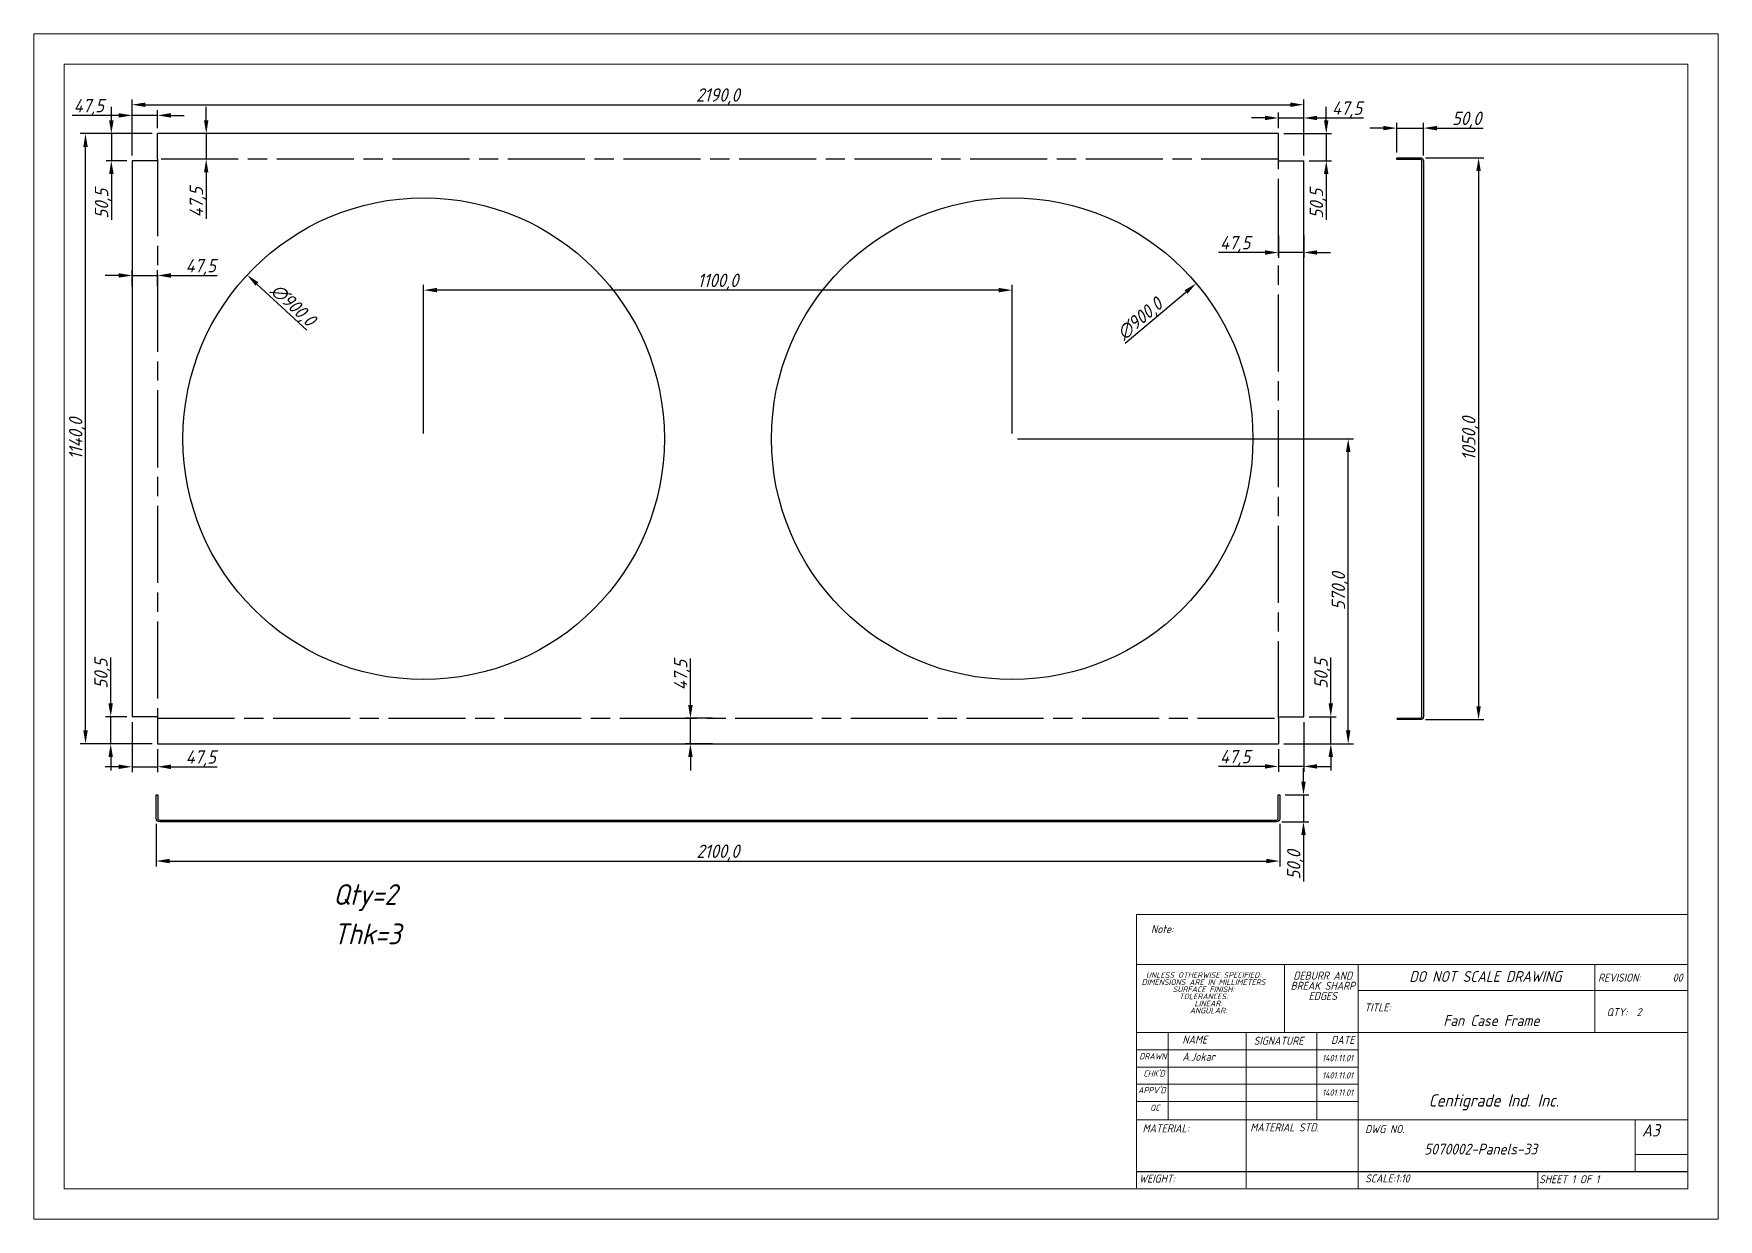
# Model space of a CAD drawing. Header units: inches. Extents: x 18597 to 101525, y -10106 to 51.
# Drawn here: x 67706 to 70855, y -5755 to -3539 of the extents above; entities that cross this region are included whole.
import ezdxf

# ---------------------------------------------------------------- set-up
doc = ezdxf.new("R2010")
doc.units = ezdxf.units.IN
doc.header["$LTSCALE"] = 6
doc.header["$MEASUREMENT"] = 0
doc.linetypes.add('ACAD_ISO08W100', pattern=[36, 24, -3, 6, -3])
doc.linetypes.add('SLD-Solid', pattern=[0])
doc.styles.add('GENISO', font='geniso.shx', dxfattribs={"oblique": 15})
doc.dimstyles.new('Scale', dxfattribs={"dimscale": 10, "dimtxt": 2.5, "dimasz": 2.5, "dimexe": 1, "dimexo": 1, "dimgap": 0.1, "dimtad": 1, "dimdec": 1, "dimzin": 0, "dimtxsty": 'GENISO', "dimcen": 2.5, "dimclrd": 1, "dimclre": 1, "dimclrt": 256, "dimadec": 0, "dimazin": 0, "dimtfac": 1, "dimtdec": 1, "dimtmove": 0, "dimatfit": 3, "dimfxl": 1, "dimtzin": 0, "dimlwd": -1, "dimlwe": -1, "dimarcsym": 0})

# ---------------------------------------------------------------- blocks, each defined once
blk = doc.blocks.new('*D598')
at = {"color": 1, "transparency": 16777216}
for p, q in [((70253.7, -3761), (70253.7, -3705.6)), ((70303.7, -3767), (70303.7, -3705.6)), ((70228.7, -3715.6), (70203.7, -3715.6)), ((70253.7, -3715.6), (70303.7, -3715.6)), ((70328.7, -3715.6), (70415.2, -3715.6))]:
    blk.add_line(p, q, dxfattribs=at)
for points in [[(70228.7, -3711.5), (70228.7, -3719.8), (70253.7, -3715.6)], [(70328.7, -3711.5), (70328.7, -3719.8), (70303.7, -3715.6)]]:
    blk.add_solid(points, dxfattribs=at)
at = {"layer": 'Defpoints', "color": 0, "transparency": 16777216}
for p in [(70303.7, -3715.6), (70253.7, -3771), (70303.7, -3777)]:
    blk.add_point(p, dxfattribs=at)
at = {"transparency": 16777216, "insert": (70384.5, -3700.3), "char_height": 25, "attachment_point": 5, "style": 'GENISO'}
blk.add_mtext('50,0', dxfattribs=at)
blk = doc.blocks.new('*D599')
at = {"color": 1, "transparency": 16777216}
for p, q in [((70307.7, -3771), (70416.7, -3771)), ((70406.7, -3796), (70406.7, -4796)), ((70307.7, -4821), (70416.7, -4821))]:
    blk.add_line(p, q, dxfattribs=at)
for points in [[(70402.5, -3796), (70410.8, -3796), (70406.7, -3771)], [(70402.5, -4796), (70410.8, -4796), (70406.7, -4821)]]:
    blk.add_solid(points, dxfattribs=at)
at = {"layer": 'Defpoints', "color": 0, "transparency": 16777216}
for p in [(70297.7, -3771), (70297.7, -4821), (70406.7, -4821)]:
    blk.add_point(p, dxfattribs=at)
at = {"transparency": 16777216, "insert": (70391.3, -4296), "char_height": 25, "attachment_point": 5, "rotation": 90, "style": 'GENISO'}
blk.add_mtext('1050,0', dxfattribs=at)
blk = doc.blocks.new('*D600')
at = {"color": 1, "transparency": 16777216}
for p, q in [((70079.5, -4936.7), (70079.5, -4911.7)), ((70045, -4961.7), (70089.5, -4961.7)), ((70079.5, -4961.7), (70079.5, -5011.7)), ((70039, -5011.7), (70089.5, -5011.7)), ((70079.5, -5036.7), (70079.5, -5123.1))]:
    blk.add_line(p, q, dxfattribs=at)
for points in [[(70075.3, -4936.7), (70083.6, -4936.7), (70079.5, -4961.7)], [(70075.3, -5036.7), (70083.6, -5036.7), (70079.5, -5011.7)]]:
    blk.add_solid(points, dxfattribs=at)
at = {"layer": 'Defpoints', "color": 0, "transparency": 16777216}
for p in [(70035, -4961.7), (70029, -5011.7), (70079.5, -5011.7)]:
    blk.add_point(p, dxfattribs=at)
at = {"transparency": 16777216, "insert": (70064.1, -5092.4), "char_height": 25, "attachment_point": 5, "rotation": 90, "style": 'GENISO'}
blk.add_mtext('50,0', dxfattribs=at)
blk = doc.blocks.new('*D601')
at = {"color": 1, "transparency": 16777216}
for p, q in [((67935, -5015.7), (67935, -5095.2)), ((70035, -5015.7), (70035, -5095.2)), ((67960, -5085.2), (70010, -5085.2))]:
    blk.add_line(p, q, dxfattribs=at)
for points in [[(67960, -5081), (67960, -5089.3), (67935, -5085.2)], [(70010, -5081), (70010, -5089.3), (70035, -5085.2)]]:
    blk.add_solid(points, dxfattribs=at)
at = {"layer": 'Defpoints', "color": 0, "transparency": 16777216}
for p in [(67935, -5005.7), (70035, -5005.7), (70035, -5085.2)]:
    blk.add_point(p, dxfattribs=at)
at = {"transparency": 16777216, "insert": (68985, -5069.8), "char_height": 25, "attachment_point": 5, "style": 'GENISO'}
blk.add_mtext('2100,0', dxfattribs=at)
blk = doc.blocks.new('*D602')
at = {"color": 1, "transparency": 16777216}
for p, q in [((68435, -4286), (68435, -4008.4)), ((69510, -4018.4), (68460, -4018.4)), ((69535, -4286), (69535, -4008.4))]:
    blk.add_line(p, q, dxfattribs=at)
for points in [[(68460, -4014.2), (68460, -4022.5), (68435, -4018.4)], [(69510, -4014.2), (69510, -4022.5), (69535, -4018.4)]]:
    blk.add_solid(points, dxfattribs=at)
at = {"layer": 'Defpoints', "color": 0, "transparency": 16777216}
for p in [(68435, -4018.4), (68435, -4296), (69535, -4296)]:
    blk.add_point(p, dxfattribs=at)
at = {"transparency": 16777216, "insert": (68985, -4003), "char_height": 25, "attachment_point": 5, "style": 'GENISO'}
blk.add_mtext('1100,0', dxfattribs=at)
blk = doc.blocks.new('*D603')
at = {"color": 1, "transparency": 16777216}
blk.add_line((69746.3, -4117.7), (69859.8, -4021.9), dxfattribs=at)
blk.add_solid([(69857.1, -4018.7), (69862.5, -4025.1), (69878.9, -4005.8)], dxfattribs=at)
at = {"layer": 'Defpoints', "color": 0, "transparency": 16777216}
for p in [(69878.9, -4005.8), (69191.1, -4586.2)]:
    blk.add_point(p, dxfattribs=at)
at = {"transparency": 16777216, "insert": (69774.8, -4073.5), "char_height": 25, "attachment_point": 5, "rotation": 40.1628, "style": 'GENISO'}
blk.add_mtext('∅900,0', dxfattribs=at)
blk = doc.blocks.new('*D604')
at = {"color": 1, "transparency": 16777216}
blk.add_line((68216.4, -4093.2), (68123.4, -4007), dxfattribs=at)
blk.add_solid([(68126.3, -4003.9), (68120.6, -4010), (68105.1, -3990)], dxfattribs=at)
at = {"layer": 'Defpoints', "color": 0, "transparency": 16777216}
for p in [(68105.1, -3990), (68764.9, -4602)]:
    blk.add_point(p, dxfattribs=at)
at = {"transparency": 16777216, "insert": (68189.9, -4047.7), "char_height": 25, "attachment_point": 5, "rotation": 317.1494, "style": 'GENISO'}
blk.add_mtext('∅900,0', dxfattribs=at)
blk = doc.blocks.new('*D605')
at = {"color": 1, "transparency": 16777216}
for p, q in [((67865, -3991), (67840, -3991)), ((67890, -4011), (67890, -3981)), ((67890, -3991), (67937.5, -3991)), ((67937.5, -4011), (67937.5, -3981)), ((67962.5, -3991), (68049.2, -3991))]:
    blk.add_line(p, q, dxfattribs=at)
for points in [[(67865, -3986.8), (67865, -3995.1), (67890, -3991)], [(67962.5, -3986.8), (67962.5, -3995.1), (67937.5, -3991)]]:
    blk.add_solid(points, dxfattribs=at)
at = {"layer": 'Defpoints', "color": 0, "transparency": 16777216}
for p in [(67937.5, -3991), (67890, -4021), (67937.5, -4021)]:
    blk.add_point(p, dxfattribs=at)
at = {"transparency": 16777216, "insert": (68018.4, -3975.6), "char_height": 25, "attachment_point": 5, "style": 'GENISO'}
blk.add_mtext('47,5', dxfattribs=at)
blk = doc.blocks.new('*D606')
at = {"color": 1, "transparency": 16777216}
for p, q in [((68028.6, -3701), (68028.6, -3676)), ((68051, -3726), (68018.6, -3726)), ((68028.6, -3726), (68028.6, -3773.5)), ((68051, -3773.5), (68018.6, -3773.5)), ((68028.6, -3798.5), (68028.6, -3885.2))]:
    blk.add_line(p, q, dxfattribs=at)
for points in [[(68024.4, -3701), (68032.7, -3701), (68028.6, -3726)], [(68024.4, -3798.5), (68032.7, -3798.5), (68028.6, -3773.5)]]:
    blk.add_solid(points, dxfattribs=at)
at = {"layer": 'Defpoints', "color": 0, "transparency": 16777216}
for p in [(68061, -3726), (68028.6, -3773.5), (68061, -3773.5)]:
    blk.add_point(p, dxfattribs=at)
at = {"transparency": 16777216, "insert": (68013.2, -3854.3), "char_height": 25, "attachment_point": 5, "rotation": 90, "style": 'GENISO'}
blk.add_mtext('47,5', dxfattribs=at)
blk = doc.blocks.new('*D607')
at = {"color": 1, "transparency": 16777216}
for p, q in [((70032.5, -3916.4), (70032.5, -3958)), ((70080, -3916.4), (70080, -3958)), ((70007.5, -3948), (69920.8, -3948)), ((70080, -3948), (70032.5, -3948)), ((70105, -3948), (70130, -3948))]:
    blk.add_line(p, q, dxfattribs=at)
for points in [[(70007.5, -3943.9), (70007.5, -3952.2), (70032.5, -3948)], [(70105, -3943.9), (70105, -3952.2), (70080, -3948)]]:
    blk.add_solid(points, dxfattribs=at)
at = {"layer": 'Defpoints', "color": 0, "transparency": 16777216}
for p in [(70032.5, -3906.4), (70080, -3906.4), (70032.5, -3948)]:
    blk.add_point(p, dxfattribs=at)
at = {"transparency": 16777216, "insert": (69951.7, -3932.7), "char_height": 25, "attachment_point": 5, "style": 'GENISO'}
blk.add_mtext('47,5', dxfattribs=at)
blk = doc.blocks.new('*D608')
at = {"color": 1, "transparency": 16777216}
for p, q in [((68933.6, -4793.5), (68933.6, -4706.8)), ((68975, -4818.5), (68923.6, -4818.5)), ((68933.6, -4866), (68933.6, -4818.5)), ((68975, -4866), (68923.6, -4866)), ((68933.6, -4891), (68933.6, -4916))]:
    blk.add_line(p, q, dxfattribs=at)
for points in [[(68929.4, -4793.5), (68937.8, -4793.5), (68933.6, -4818.5)], [(68929.4, -4891), (68937.8, -4891), (68933.6, -4866)]]:
    blk.add_solid(points, dxfattribs=at)
at = {"layer": 'Defpoints', "color": 0, "transparency": 16777216}
for p in [(68933.6, -4818.5), (68985, -4818.5), (68985, -4866)]:
    blk.add_point(p, dxfattribs=at)
at = {"transparency": 16777216, "insert": (68918.2, -4737.7), "char_height": 25, "attachment_point": 5, "rotation": 90, "style": 'GENISO'}
blk.add_mtext('47,5', dxfattribs=at)
blk = doc.blocks.new('*D609')
at = {"color": 1, "transparency": 16777216}
for p, q in [((67890, -3766.5), (67890, -3661.9)), ((67915, -3671.9), (70055, -3671.9)), ((70080, -3766.5), (70080, -3661.9))]:
    blk.add_line(p, q, dxfattribs=at)
for points in [[(67915, -3667.8), (67915, -3676.1), (67890, -3671.9)], [(70055, -3667.8), (70055, -3676.1), (70080, -3671.9)]]:
    blk.add_solid(points, dxfattribs=at)
at = {"layer": 'Defpoints', "color": 0, "transparency": 16777216}
for p in [(70080, -3671.9), (67890, -3776.5), (70080, -3776.5)]:
    blk.add_point(p, dxfattribs=at)
at = {"transparency": 16777216, "insert": (68985, -3656.6), "char_height": 25, "attachment_point": 5, "style": 'GENISO'}
blk.add_mtext('2190,0', dxfattribs=at)
blk = doc.blocks.new('*D610')
at = {"color": 1, "transparency": 16777216}
for p, q in [((67927.5, -3726), (67793, -3726)), ((67803, -4841), (67803, -3751)), ((67927.5, -4866), (67793, -4866))]:
    blk.add_line(p, q, dxfattribs=at)
for points in [[(67798.8, -3751), (67807.2, -3751), (67803, -3726)], [(67798.8, -4841), (67807.2, -4841), (67803, -4866)]]:
    blk.add_solid(points, dxfattribs=at)
at = {"layer": 'Defpoints', "color": 0, "transparency": 16777216}
for p in [(67803, -3726), (67937.5, -3726), (67937.5, -4866)]:
    blk.add_point(p, dxfattribs=at)
at = {"transparency": 16777216, "insert": (67787.6, -4296), "char_height": 25, "attachment_point": 5, "rotation": 90, "style": 'GENISO'}
blk.add_mtext('1140,0', dxfattribs=at)
blk = doc.blocks.new('*D611')
at = {"color": 1, "transparency": 16777216}
for p, q in [((69545, -4296), (70173, -4296)), ((70163, -4841), (70163, -4321)), ((70042.5, -4866), (70173, -4866))]:
    blk.add_line(p, q, dxfattribs=at)
for points in [[(70158.8, -4321), (70167.2, -4321), (70163, -4296)], [(70158.8, -4841), (70167.2, -4841), (70163, -4866)]]:
    blk.add_solid(points, dxfattribs=at)
at = {"layer": 'Defpoints', "color": 0, "transparency": 16777216}
for p in [(69535, -4296), (70163, -4296), (70032.5, -4866)]:
    blk.add_point(p, dxfattribs=at)
at = {"transparency": 16777216, "insert": (70147.6, -4581), "char_height": 25, "attachment_point": 5, "rotation": 90, "style": 'GENISO'}
blk.add_mtext('570,0', dxfattribs=at)
blk = doc.blocks.new('*D612')
at = {"color": 1, "transparency": 16777216}
for p, q in [((70130.5, -4790.5), (70130.5, -4705)), ((70090, -4815.5), (70140.5, -4815.5)), ((70130.5, -4866), (70130.5, -4815.5)), ((70042.5, -4866), (70140.5, -4866)), ((70130.5, -4891), (70130.5, -4916))]:
    blk.add_line(p, q, dxfattribs=at)
for points in [[(70126.3, -4790.5), (70134.6, -4790.5), (70130.5, -4815.5)], [(70126.3, -4891), (70134.6, -4891), (70130.5, -4866)]]:
    blk.add_solid(points, dxfattribs=at)
at = {"layer": 'Defpoints', "color": 0, "transparency": 16777216}
for p in [(70080, -4815.5), (70130.5, -4815.5), (70032.5, -4866)]:
    blk.add_point(p, dxfattribs=at)
at = {"transparency": 16777216, "insert": (70115.1, -4735.2), "char_height": 25, "attachment_point": 5, "rotation": 90, "style": 'GENISO'}
blk.add_mtext('50,5', dxfattribs=at)
blk = doc.blocks.new('*D613')
at = {"color": 1, "transparency": 16777216}
for p, q in [((70080, -4825.5), (70080, -4918.3)), ((70032.5, -4876), (70032.5, -4918.3)), ((70007.5, -4908.3), (69920.8, -4908.3)), ((70080, -4908.3), (70032.5, -4908.3)), ((70105, -4908.3), (70130, -4908.3))]:
    blk.add_line(p, q, dxfattribs=at)
for points in [[(70007.5, -4904.2), (70007.5, -4912.5), (70032.5, -4908.3)], [(70105, -4904.2), (70105, -4912.5), (70080, -4908.3)]]:
    blk.add_solid(points, dxfattribs=at)
at = {"layer": 'Defpoints', "color": 0, "transparency": 16777216}
for p in [(70080, -4815.5), (70032.5, -4866), (70032.5, -4908.3)]:
    blk.add_point(p, dxfattribs=at)
at = {"transparency": 16777216, "insert": (69951.7, -4892.9), "char_height": 25, "attachment_point": 5, "style": 'GENISO'}
blk.add_mtext('47,5', dxfattribs=at)
blk = doc.blocks.new('*D614')
at = {"color": 1, "transparency": 16777216}
for p, q in [((67890, -4825.5), (67890, -4919)), ((67937.5, -4876), (67937.5, -4919)), ((67865, -4909), (67840, -4909)), ((67890, -4909), (67937.5, -4909)), ((67962.5, -4909), (68049.2, -4909))]:
    blk.add_line(p, q, dxfattribs=at)
for points in [[(67865, -4904.9), (67865, -4913.2), (67890, -4909)], [(67962.5, -4904.9), (67962.5, -4913.2), (67937.5, -4909)]]:
    blk.add_solid(points, dxfattribs=at)
at = {"layer": 'Defpoints', "color": 0, "transparency": 16777216}
for p in [(67890, -4815.5), (67937.5, -4866), (67937.5, -4909)]:
    blk.add_point(p, dxfattribs=at)
at = {"transparency": 16777216, "insert": (68018.4, -4893.7), "char_height": 25, "attachment_point": 5, "style": 'GENISO'}
blk.add_mtext('47,5', dxfattribs=at)
blk = doc.blocks.new('*D615')
at = {"color": 1, "transparency": 16777216}
for p, q in [((67850.1, -4790.5), (67850.1, -4705)), ((67880, -4815.5), (67840.1, -4815.5)), ((67850.1, -4866), (67850.1, -4815.5)), ((67927.5, -4866), (67840.1, -4866)), ((67850.1, -4891), (67850.1, -4916))]:
    blk.add_line(p, q, dxfattribs=at)
for points in [[(67845.9, -4790.5), (67854.2, -4790.5), (67850.1, -4815.5)], [(67845.9, -4891), (67854.2, -4891), (67850.1, -4866)]]:
    blk.add_solid(points, dxfattribs=at)
at = {"layer": 'Defpoints', "color": 0, "transparency": 16777216}
for p in [(67850.1, -4815.5), (67890, -4815.5), (67937.5, -4866)]:
    blk.add_point(p, dxfattribs=at)
at = {"transparency": 16777216, "insert": (67834.7, -4735.2), "char_height": 25, "attachment_point": 5, "rotation": 90, "style": 'GENISO'}
blk.add_mtext('50,5', dxfattribs=at)
blk = doc.blocks.new('*D616')
at = {"color": 1, "transparency": 16777216}
for p, q in [((67851.3, -3701), (67851.3, -3676)), ((67927.5, -3726), (67841.3, -3726)), ((67851.3, -3726), (67851.3, -3776.5)), ((67880, -3776.5), (67841.3, -3776.5)), ((67851.3, -3801.5), (67851.3, -3887))]:
    blk.add_line(p, q, dxfattribs=at)
for points in [[(67847.1, -3701), (67855.5, -3701), (67851.3, -3726)], [(67847.1, -3801.5), (67855.5, -3801.5), (67851.3, -3776.5)]]:
    blk.add_solid(points, dxfattribs=at)
at = {"layer": 'Defpoints', "color": 0, "transparency": 16777216}
for p in [(67937.5, -3726), (67851.3, -3776.5), (67890, -3776.5)]:
    blk.add_point(p, dxfattribs=at)
at = {"transparency": 16777216, "insert": (67835.9, -3856.8), "char_height": 25, "attachment_point": 5, "rotation": 90, "style": 'GENISO'}
blk.add_mtext('50,5', dxfattribs=at)
blk = doc.blocks.new('*D617')
at = {"color": 1, "transparency": 16777216}
for p, q in [((67890, -3766.5), (67890, -3681.8)), ((67937.5, -3716), (67937.5, -3681.8)), ((67865, -3691.8), (67778.3, -3691.8)), ((67937.5, -3691.8), (67890, -3691.8)), ((67962.5, -3691.8), (67987.5, -3691.8))]:
    blk.add_line(p, q, dxfattribs=at)
for points in [[(67865, -3687.7), (67865, -3696), (67890, -3691.8)], [(67962.5, -3687.7), (67962.5, -3696), (67937.5, -3691.8)]]:
    blk.add_solid(points, dxfattribs=at)
at = {"layer": 'Defpoints', "color": 0, "transparency": 16777216}
for p in [(67890, -3691.8), (67937.5, -3726), (67890, -3776.5)]:
    blk.add_point(p, dxfattribs=at)
at = {"transparency": 16777216, "insert": (67809.2, -3676.5), "char_height": 25, "attachment_point": 5, "style": 'GENISO'}
blk.add_mtext('47,5', dxfattribs=at)
blk = doc.blocks.new('*D618')
at = {"color": 1, "transparency": 16777216}
for p, q in [((70007.5, -3696.7), (69982.5, -3696.7)), ((70032.5, -3716), (70032.5, -3686.7)), ((70032.5, -3696.7), (70080, -3696.7)), ((70080, -3766.5), (70080, -3686.7)), ((70105, -3696.7), (70191.7, -3696.7))]:
    blk.add_line(p, q, dxfattribs=at)
for points in [[(70007.5, -3692.5), (70007.5, -3700.8), (70032.5, -3696.7)], [(70105, -3692.5), (70105, -3700.8), (70080, -3696.7)]]:
    blk.add_solid(points, dxfattribs=at)
at = {"layer": 'Defpoints', "color": 0, "transparency": 16777216}
for p in [(70080, -3696.7), (70032.5, -3726), (70080, -3776.5)]:
    blk.add_point(p, dxfattribs=at)
at = {"transparency": 16777216, "insert": (70160.9, -3681.3), "char_height": 25, "attachment_point": 5, "style": 'GENISO'}
blk.add_mtext('47,5', dxfattribs=at)
blk = doc.blocks.new('*D619')
at = {"color": 1, "transparency": 16777216}
for p, q in [((70122, -3701), (70122, -3676)), ((70042.5, -3726), (70132, -3726)), ((70122, -3726), (70122, -3776.5)), ((70090, -3776.5), (70132, -3776.5)), ((70122, -3801.5), (70122, -3887))]:
    blk.add_line(p, q, dxfattribs=at)
for points in [[(70117.8, -3701), (70126.1, -3701), (70122, -3726)], [(70117.8, -3801.5), (70126.1, -3801.5), (70122, -3776.5)]]:
    blk.add_solid(points, dxfattribs=at)
at = {"layer": 'Defpoints', "color": 0, "transparency": 16777216}
for p in [(70032.5, -3726), (70080, -3776.5), (70122, -3776.5)]:
    blk.add_point(p, dxfattribs=at)
at = {"transparency": 16777216, "insert": (70106.6, -3856.8), "char_height": 25, "attachment_point": 5, "rotation": 90, "style": 'GENISO'}
blk.add_mtext('50,5', dxfattribs=at)

msp = doc.modelspace()

# ---------------------------------------------------------------- linework, layer by layer
for p, q in [((67937.51, -3773.5), (67937.51, -3726)), ((70032.51, -3773.5), (70032.51, -3726)), ((67937.51, -3776.5), (67890.01, -3776.5)), ((70032.51, -3776.5), (70080.01, -3776.5)), ((67937.51, -4815.5), (67890.01, -4815.5)), ((70032.51, -4815.5), (70080.01, -4815.5)), ((67937.51, -4818.5), (67937.51, -4866)), ((70032.51, -4818.5), (70032.51, -4866)), ((69767.54, -5665.47), (70797.86, -5665.47))]:
    msp.add_line(p, q)
at = {"color": 7, "linetype": 'SLD-Solid', "lineweight": 0}
for p, q in [((69767.54, -5184.85), (70797.86, -5184.85)), ((69767.54, -5184.85), (69767.54, -5278.53)), ((69767.54, -5278.53), (70797.86, -5278.53)), ((69767.54, -5278.53), (69767.54, -5695.82)), ((70043.71, -5278.53), (70043.71, -5405.61)), ((70181.79, -5278.53), (70181.79, -5697.71)), ((70624.04, -5405.61), (70624.04, -5278.53)), ((70797.86, -5326.9), (70181.79, -5326.9)), ((70797.86, -5405.61), (69767.54, -5405.61)), ((69826.72, -5405.61), (69826.72, -5568.73)), ((69972.32, -5405.61), (69972.32, -5695.82)), ((70104.39, -5405.61), (70104.39, -5568.73)), ((70181.79, -5695.82), (70181.79, -5405.61)), ((70181.79, -5437.86), (69767.54, -5437.86)), ((70181.79, -5470.1), (69767.54, -5470.1)), ((70181.79, -5502.35), (69767.54, -5502.35)), ((70181.79, -5534.59), (69767.54, -5534.59)), ((69846.44, -5568.73), (69767.54, -5568.73)), ((69846.44, -5568.73), (70797.86, -5568.73)), ((70699.22, -5665.47), (70699.22, -5568.73)), ((70797.86, -5633.22), (70699.22, -5633.22)), ((70517.14, -5697.71), (70517.14, -5665.47))]:
    msp.add_line(p, q, dxfattribs=at)
for points in [[(67706.15, -3539.21), (70854.76, -3539.21), (70854.76, -5754.62), (67706.15, -5754.62)], [(67763.05, -3596.11), (70797.86, -3596.11), (70797.86, -5697.71), (67763.05, -5697.71)]]:
    msp.add_lwpolyline(points, close=True, dxfattribs=at)
for points in [[(70032.51, -3726), (67937.51, -3726)], [(67890.01, -3776.5), (67890.01, -4815.5)], [(70080.01, -4815.5), (70080.01, -3776.5)], [(67937.51, -4866), (70032.51, -4866)]]:
    msp.add_lwpolyline(points)
at = {"linetype": 'ACAD_ISO08W100'}
msp.add_lwpolyline([(70032.51, -3773.5), (67937.51, -3773.5), (67937.51, -4818.5), (70032.51, -4818.5)], close=True, dxfattribs=at)
msp.add_lwpolyline([(70253.74, -4818), (70297.74, -4818, 0.4142136), (70300.74, -4815), (70300.74, -3777, 0.4142136), (70297.74, -3774), (70253.74, -3774), (70253.74, -3771), (70297.74, -3771, -0.4142136), (70303.74, -3777), (70303.74, -4815, -0.4142136), (70297.74, -4821), (70253.74, -4821)], format="xyb")
msp.add_lwpolyline([(67938.01, -4961.68), (67938.01, -5005.68, 0.4142136), (67941.01, -5008.68), (70029.01, -5008.68, 0.4142136), (70032.01, -5005.68), (70032.01, -4961.68), (70035.01, -4961.68), (70035.01, -5005.68, -0.4142136), (70029.01, -5011.68), (67941.01, -5011.68, -0.4142136), (67935.01, -5005.68), (67935.01, -4961.68)], format="xyb", close=True)
for centre in [(68435.01, -4296), (69535.01, -4296)]:
    msp.add_circle(centre, 450)

# ---------------------------------------------------------------- texts
at = {"style": 'GENISO', "oblique": 15}
for s, p in [('Qty=2', (68265.77, -5167.09)), ('Thk=3', (68265.77, -5240.77))]:
    msp.add_text(s, height=38.782, dxfattribs=at).set_placement(p)
at = {"attachment_point": 5, "style": 'GENISO'}
for s, insert, char_height in [('Note:', (69815.54, -5212.27), 14.959), ('DIMENSIONS ARE IN MILLIMETERS', (69892.64, -5311.49), 10.4711), ('UNLESS OTHERWISE SPECIFIED:', (69892.64, -5298.22), 10.4711), ('SURFACE FINISH:', (69892.64, -5324.77), 10.4711), ('BREAK SHARP', (70115.45, -5318.32), 14.9587), ('DEBURR AND', (70115.45, -5299.36), 14.959), ('DO NOT SCALE DRAWING', (70419.35, -5300.93), 20.1367), ('REVISION:       00', (70709.05, -5303.06), 14.9587), ('TOLERANCES:', (69892.64, -5338.05), 10.4711), ('LINEAR:', (69901.6, -5351.33), 10.471), ('EDGES', (70115.45, -5337.29), 14.959), ('TITLE:', (70218.11, -5358.72), 14.959), ('ANGULAR:', (69901.6, -5364.6), 10.471), ('Fan Case Frame', (70430.67, -5383.23), 20.1367), ('QTY:  2', (70678.53, -5367.54), 14.959), ('NAME', (69876.2, -5418.88), 14.959), ('SIGNATURE', (70032.82, -5421.02), 14.959), ('DATE', (70152.78, -5419.35), 14.959), ('DRAWN', (69797.95, -5450.11), 11.507), ('A.Jokar', (69883.53, -5450.89), 14.959), ("CHK'D", (69800.19, -5482.15), 11.507), ('1401.11.01', (70143.11, -5453.43), 11.967), ("APPV'D", (69796.11, -5513.23), 11.507), ('1401.11.01', (70143.11, -5485.67), 11.967), ('QC', (69801.59, -5546.23), 11.507), ('1401.11.01', (70143.11, -5517.92), 11.967), ('Centigrade Ind. Inc.', (70435.09, -5535.96), 23.0133), ('MATERIAL:', (69822.09, -5584.6), 14.959), ('MATERIAL STD.', (70043.84, -5582.91), 14.9587), ('DWG NO.', (70231.28, -5586.04), 14.959), ('A3', (70728.59, -5588.41), 23.013), ('5070002-Panels-33', (70410.57, -5623.5), 20.1367), ('WEIGHT:', (69805.64, -5678.55), 14.959), ('SCALE:1:10', (70236.25, -5678.2), 14.959), ('SHEET 1 OF 1', (70576.18, -5679.79), 14.9587)]:
    msp.add_mtext(s, dxfattribs=dict(at, insert=insert, char_height=char_height))

# ---------------------------------------------------------------- dimensions: what is measured, and where the dimension line sits
for base, p1, p2, picture, middle in [((70080.01, -3671.93), (67890.01, -3776.5), (70080.01, -3776.5), '*D609', (68985.01, -3656.55)), ((67890.01, -3691.85), (67937.51, -3726), (67890.01, -3776.5), '*D617', (67809.16, -3676.47)), ((70080.01, -3696.67), (70032.51, -3726), (70080.01, -3776.5), '*D618', (70160.85, -3681.3)), ((70303.74, -3715.64), (70253.74, -3771), (70303.74, -3777), '*D598', (70384.47, -3700.27)), ((70032.51, -3948.03), (70080.01, -3906.37), (70032.51, -3906.37), '*D607', (69951.66, -3932.65)), ((67937.51, -3990.97), (67890.01, -4021.01), (67937.51, -4021.01), '*D605', (68018.35, -3975.59)), ((68435.01, -4018.36), (69535.01, -4296), (68435.01, -4296), '*D602', (68985.01, -4002.98)), ((67937.51, -4909.03), (67890.01, -4815.5), (67937.51, -4866), '*D614', (68018.35, -4893.65)), ((70032.51, -4908.32), (70080.01, -4815.5), (70032.51, -4866), '*D613', (69951.66, -4892.95)), ((70035.01, -5085.15), (67935.01, -5005.7), (70035.01, -5005.68), '*D601', (68985.01, -5069.78))]:
    dim = msp.add_linear_dim(base=base, p1=p1, p2=p2, dimstyle='Scale')
    dim.commit()
    dim.dimension.update_dxf_attribs({"geometry": picture, "text_midpoint": middle})
for base, p1, p2, picture, middle in [((67851.29, -3776.5), (67937.51, -3726), (67890.01, -3776.5), '*D616', (67835.92, -3856.76)), ((68028.55, -3773.5), (68061.02, -3726), (68061.02, -3773.5), '*D606', (68013.18, -3854.34)), ((70121.96, -3776.5), (70032.51, -3726), (70080.01, -3776.5), '*D619', (70106.58, -3856.76)), ((70406.68, -4821), (70297.74, -3771), (70297.74, -4821), '*D599', (70391.31, -4296)), ((70163.01, -4296), (70032.51, -4866), (69535.01, -4296), '*D611', (70147.64, -4581)), ((67850.05, -4815.5), (67937.51, -4866), (67890.01, -4815.5), '*D615', (67834.68, -4735.23)), ((68933.6, -4818.5), (68985.01, -4866), (68985.01, -4818.5), '*D608', (68918.22, -4737.65)), ((70130.47, -4815.5), (70032.51, -4866), (70080.01, -4815.5), '*D612', (70115.1, -4735.23)), ((70079.47, -5011.68), (70035.01, -4961.68), (70029.01, -5011.68), '*D600', (70064.1, -5092.41))]:
    dim = msp.add_linear_dim(base=base, p1=p1, p2=p2, angle=90, dimstyle='Scale')
    dim.commit()
    dim.dimension.update_dxf_attribs({"geometry": picture, "text_midpoint": middle})
dim = msp.add_linear_dim(base=(67803.01, -3726), p1=(67937.51, -4866), p2=(67937.51, -3726), angle=90, dimstyle='Scale')
dim.commit()
dim.dimension.update_dxf_attribs({"geometry": '*D610', "text_midpoint": (67803.01, -4296), "dimtype": 160})
for p1, p2, picture, middle in [((68764.92, -4602.04), (68105.1, -3989.96), '*D604', (68179.5, -4058.97)), ((69191.11, -4586.23), (69878.9, -4005.76), '*D603', (69784.7, -4085.27))]:
    dim = msp.add_diameter_dim_2p(p1=p1, p2=p2, dimstyle='Scale')
    dim.commit()
    dim.dimension.update_dxf_attribs({"geometry": picture, "text_midpoint": middle, "dimtype": 163})

doc.saveas('drawing.dxf')
